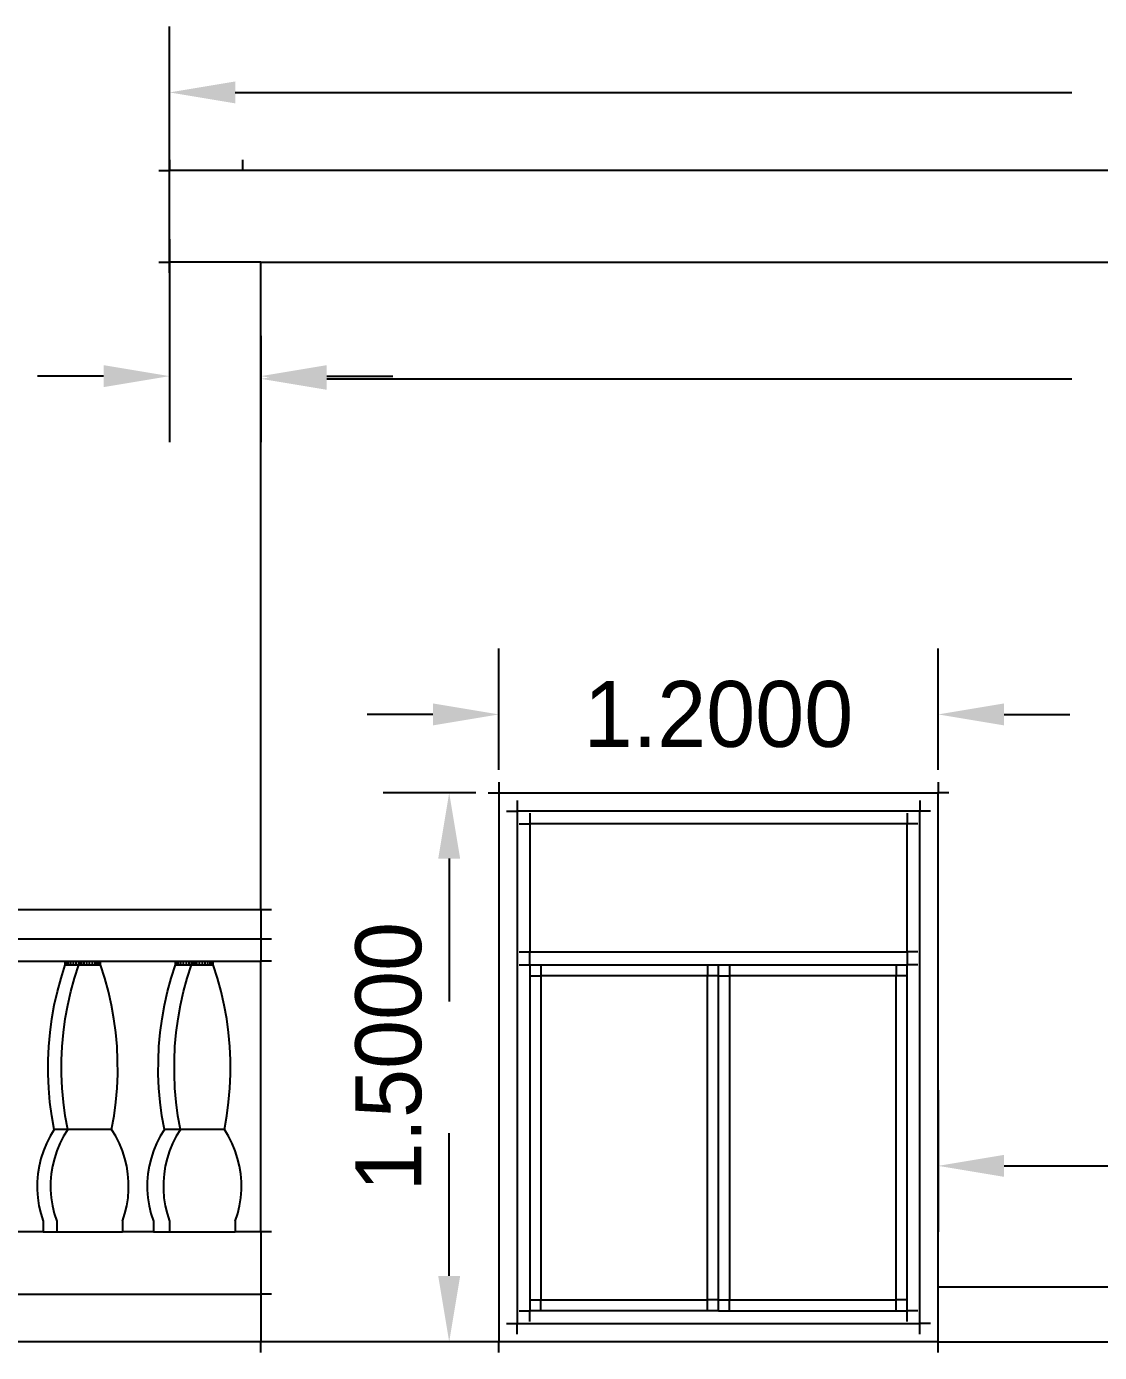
# Model space of a CAD drawing. Header units: metres. Extents: x -5.2 to 5.5, y -5.5 to 5.4.
# Drawn here: x -1.515 to 1.416, y 1.746 to 5.369 of the extents above; entities that cross this region are included whole.
import ezdxf

# ---------------------------------------------------------------- set-up
doc = ezdxf.new("R2010")
doc.units = ezdxf.units.M

msp = doc.modelspace()

# ---------------------------------------------------------------- linework, layer by layer
for p, q in [((-1.125, 4.9125), (-1.125, 5.3686)), ((-0.945, 5.1886), (1.34, 5.1886)), ((-1.125, 5.0042), (-1.125, 4.975)), ((-0.925, 5.0042), (-0.925, 4.975)), ((-1.1542, 4.975), (-1.125, 4.975)), ((-1.125, 4.725), (-1.125, 4.975)), ((-0.925, 4.975), (-1.125, 4.975)), ((4.625, 4.975), (-0.925, 4.975)), ((-1.125, 4.7875), (-1.125, 4.2334)), ((-1.1542, 4.725), (-1.125, 4.725)), ((-1.125, 4.6958), (-1.125, 4.725)), ((-0.875, 4.725), (-1.125, 4.725)), ((-0.875, 4.725), (4.575, 4.725)), ((-0.875, 2.955), (-0.875, 4.725)), ((-0.875, 3.9025), (-0.875, 4.586)), ((-0.875, 4.5235), (-0.875, 4.2334)), ((-1.305, 4.4134), (-1.485, 4.4134)), ((-0.695, 4.4134), (-0.515, 4.4134)), ((-0.695, 4.406), (1.34, 4.406)), ((-0.225, 3.3375), (-0.225, 3.6691)), ((0.975, 3.3375), (0.975, 3.6691)), ((-0.405, 3.4891), (-0.585, 3.4891)), ((1.155, 3.4891), (1.335, 3.4891)), ((-0.225, 3.3042), (-0.225, 3.275)), ((0.975, 3.3042), (0.975, 3.275)), ((-0.2875, 3.275), (-0.5407, 3.275)), ((-0.2542, 3.275), (-0.225, 3.275)), ((-0.225, 3.275), (-0.225, 1.775)), ((-0.225, 3.275), (0.975, 3.275)), ((1.0042, 3.275), (0.975, 3.275)), ((0.975, 1.775), (0.975, 3.275)), ((-0.2042, 3.225), (-0.175, 3.225)), ((-0.175, 3.2542), (-0.175, 3.225)), ((0.925, 3.225), (-0.175, 3.225)), ((-0.175, 3.225), (-0.175, 1.825)), ((0.925, 3.2542), (0.925, 3.225)), ((0.9542, 3.225), (0.925, 3.225)), ((0.925, 1.825), (0.925, 3.225)), ((-0.1692, 3.19), (-0.14, 3.19)), ((-0.14, 3.2192), (-0.14, 3.19)), ((0.89, 3.19), (-0.14, 3.19)), ((-0.14, 3.19), (-0.14, 2.84)), ((0.89, 3.2192), (0.89, 3.19)), ((0.9192, 3.19), (0.89, 3.19)), ((0.89, 2.84), (0.89, 3.19)), ((-0.3607, 3.095), (-0.3607, 2.705)), ((-0.875, 2.955), (-4.285, 2.955)), ((-0.8458, 2.955), (-0.875, 2.955)), ((-0.875, 2.955), (-0.875, 2.875)), ((-0.875, 2.875), (-4.435, 2.875)), ((-0.8458, 2.875), (-0.875, 2.875)), ((-0.875, 2.875), (-0.875, 2.815)), ((-0.1692, 2.84), (-0.14, 2.84)), ((-0.14, 2.84), (0.89, 2.84)), ((-0.14, 2.805), (-0.14, 2.84)), ((0.9192, 2.84), (0.89, 2.84)), ((0.89, 2.84), (0.89, 2.805)), ((-1.6213, 2.815), (-1.4096, 2.815)), ((-1.4211, 2.7688), (-1.4096, 2.805)), ((-1.4096, 2.815), (-1.4085, 2.815)), ((-1.4096, 2.805), (-1.4096, 2.815)), ((-1.4096, 2.805), (-1.4085, 2.805)), ((-1.4085, 2.815), (-1.4056, 2.815)), ((-1.4085, 2.805), (-1.4085, 2.815)), ((-1.4085, 2.805), (-1.4056, 2.805)), ((-1.4056, 2.815), (-1.4009, 2.815)), ((-1.4056, 2.805), (-1.4056, 2.815)), ((-1.4056, 2.805), (-1.4009, 2.805)), ((-1.4009, 2.815), (-1.3947, 2.815)), ((-1.4009, 2.805), (-1.4009, 2.815)), ((-1.4009, 2.805), (-1.3947, 2.805)), ((-1.3947, 2.815), (-1.3875, 2.815)), ((-1.3947, 2.805), (-1.3947, 2.815)), ((-1.3947, 2.805), (-1.3875, 2.805)), ((-1.3875, 2.815), (-1.3798, 2.815)), ((-1.3875, 2.805), (-1.3875, 2.815)), ((-1.3875, 2.805), (-1.3798, 2.805)), ((-1.3843, 2.7688), (-1.3727, 2.805)), ((-1.3798, 2.805), (-1.3798, 2.815)), ((-1.3798, 2.815), (-1.3727, 2.815)), ((-1.3798, 2.805), (-1.3727, 2.805)), ((-1.3727, 2.815), (-1.3717, 2.815)), ((-1.3727, 2.805), (-1.3727, 2.815)), ((-1.3727, 2.805), (-1.3717, 2.805)), ((-1.3717, 2.815), (-1.3688, 2.815)), ((-1.3717, 2.805), (-1.3717, 2.815)), ((-1.3717, 2.805), (-1.3688, 2.805)), ((-1.3688, 2.815), (-1.364, 2.815)), ((-1.3688, 2.805), (-1.3688, 2.815)), ((-1.3688, 2.805), (-1.364, 2.805)), ((-1.364, 2.815), (-1.3579, 2.815)), ((-1.364, 2.805), (-1.364, 2.815)), ((-1.364, 2.805), (-1.3579, 2.805)), ((-1.3579, 2.815), (-1.3507, 2.815)), ((-1.3579, 2.805), (-1.3579, 2.815)), ((-1.3579, 2.805), (-1.3507, 2.805)), ((-1.3507, 2.815), (-1.343, 2.815)), ((-1.3507, 2.805), (-1.3507, 2.815)), ((-1.3507, 2.805), (-1.343, 2.805)), ((-1.343, 2.805), (-1.343, 2.815)), ((-1.343, 2.815), (-1.3353, 2.815)), ((-1.343, 2.805), (-1.3353, 2.805)), ((-1.3353, 2.805), (-1.3353, 2.815)), ((-1.3353, 2.815), (-1.3281, 2.815)), ((-1.3353, 2.805), (-1.3281, 2.805)), ((-1.3281, 2.805), (-1.3281, 2.815)), ((-1.3281, 2.815), (-1.322, 2.815)), ((-1.3281, 2.805), (-1.322, 2.805)), ((-1.322, 2.815), (-1.3172, 2.815)), ((-1.322, 2.805), (-1.322, 2.815)), ((-1.322, 2.805), (-1.3172, 2.805)), ((-1.3172, 2.815), (-1.3143, 2.815)), ((-1.3172, 2.805), (-1.3172, 2.815)), ((-1.3172, 2.805), (-1.3143, 2.805)), ((-1.3143, 2.815), (-1.3133, 2.815)), ((-1.3143, 2.805), (-1.3143, 2.815)), ((-1.3143, 2.805), (-1.3133, 2.805)), ((-1.3133, 2.815), (-1.1086, 2.815)), ((-1.3133, 2.805), (-1.3133, 2.815)), ((-1.3017, 2.7688), (-1.3133, 2.805)), ((-1.1201, 2.7688), (-1.1086, 2.805)), ((-1.1086, 2.815), (-1.1075, 2.815)), ((-1.1086, 2.805), (-1.1086, 2.815)), ((-1.1086, 2.805), (-1.1075, 2.805)), ((-1.1075, 2.815), (-1.1046, 2.815)), ((-1.1075, 2.805), (-1.1075, 2.815)), ((-1.1075, 2.805), (-1.1046, 2.805)), ((-1.1046, 2.815), (-1.0999, 2.815)), ((-1.1046, 2.805), (-1.1046, 2.815)), ((-1.1046, 2.805), (-1.0999, 2.805)), ((-1.0999, 2.815), (-1.0937, 2.815)), ((-1.0999, 2.805), (-1.0999, 2.815)), ((-1.0999, 2.805), (-1.0937, 2.805)), ((-1.0937, 2.815), (-1.0865, 2.815)), ((-1.0937, 2.805), (-1.0937, 2.815)), ((-1.0937, 2.805), (-1.0865, 2.805)), ((-1.0865, 2.815), (-1.0788, 2.815)), ((-1.0865, 2.805), (-1.0865, 2.815)), ((-1.0865, 2.805), (-1.0788, 2.805)), ((-1.0788, 2.805), (-1.0788, 2.815)), ((-1.0788, 2.815), (-1.0711, 2.815)), ((-1.0788, 2.805), (-1.0711, 2.805)), ((-1.0763, 2.7688), (-1.0647, 2.805)), ((-1.0711, 2.805), (-1.0711, 2.815)), ((-1.0711, 2.815), (-1.0647, 2.815)), ((-1.0711, 2.805), (-1.0647, 2.805)), ((-1.0647, 2.815), (-1.0637, 2.815)), ((-1.0647, 2.805), (-1.0647, 2.815)), ((-1.0647, 2.805), (-1.0637, 2.805)), ((-1.0637, 2.815), (-1.0608, 2.815)), ((-1.0637, 2.805), (-1.0637, 2.815)), ((-1.0637, 2.805), (-1.0608, 2.805)), ((-1.0608, 2.815), (-1.056, 2.815)), ((-1.0608, 2.805), (-1.0608, 2.815)), ((-1.0608, 2.805), (-1.056, 2.805)), ((-1.056, 2.815), (-1.0499, 2.815)), ((-1.056, 2.805), (-1.056, 2.815)), ((-1.056, 2.805), (-1.0499, 2.805)), ((-1.0499, 2.815), (-1.0427, 2.815)), ((-1.0499, 2.805), (-1.0499, 2.815)), ((-1.0499, 2.805), (-1.0427, 2.805)), ((-1.0427, 2.815), (-1.035, 2.815)), ((-1.0427, 2.805), (-1.0427, 2.815)), ((-1.0427, 2.805), (-1.035, 2.805)), ((-1.035, 2.805), (-1.035, 2.815)), ((-1.035, 2.815), (-1.0273, 2.815)), ((-1.035, 2.805), (-1.0273, 2.805)), ((-1.0273, 2.805), (-1.0273, 2.815)), ((-1.0273, 2.815), (-1.0201, 2.815)), ((-1.0273, 2.805), (-1.0201, 2.805)), ((-1.0201, 2.805), (-1.0201, 2.815)), ((-1.0201, 2.815), (-1.014, 2.815)), ((-1.0201, 2.805), (-1.014, 2.805)), ((-1.014, 2.815), (-1.0092, 2.815)), ((-1.014, 2.805), (-1.014, 2.815)), ((-1.014, 2.805), (-1.0092, 2.805)), ((-1.0092, 2.815), (-1.0063, 2.815)), ((-1.0092, 2.805), (-1.0092, 2.815)), ((-1.0092, 2.805), (-1.0063, 2.805)), ((-1.0063, 2.815), (-1.0053, 2.815)), ((-1.0063, 2.805), (-1.0063, 2.815)), ((-1.0063, 2.805), (-1.0053, 2.805)), ((-1.0053, 2.815), (-0.875, 2.815)), ((-1.0053, 2.805), (-1.0053, 2.815)), ((-0.9937, 2.7688), (-1.0053, 2.805)), ((-0.8458, 2.815), (-0.875, 2.815)), ((-0.875, 2.075), (-0.875, 2.815)), ((-0.1692, 2.805), (-0.14, 2.805)), ((-0.14, 2.805), (-0.14, 1.86)), ((-0.14, 2.805), (0.375, 2.805)), ((-0.11, 2.8042), (-0.11, 2.775)), ((0.345, 2.8042), (0.345, 2.775)), ((0.375, 2.805), (0.89, 2.805)), ((0.375, 1.86), (0.375, 2.805)), ((0.405, 2.8042), (0.405, 2.775)), ((0.86, 2.8042), (0.86, 2.775)), ((0.9192, 2.805), (0.89, 2.805)), ((0.89, 1.86), (0.89, 2.805)), ((-1.4311, 2.7321), (-1.4211, 2.7688)), ((-1.3943, 2.7321), (-1.3843, 2.7688)), ((-1.2917, 2.7321), (-1.3017, 2.7688)), ((-1.1301, 2.7321), (-1.1201, 2.7688)), ((-1.0863, 2.7321), (-1.0763, 2.7688)), ((-0.9837, 2.7321), (-0.9937, 2.7688)), ((-0.1392, 2.775), (-0.11, 2.775)), ((-0.11, 2.775), (-0.11, 1.89)), ((0.345, 2.775), (-0.11, 2.775)), ((0.3742, 2.775), (0.345, 2.775)), ((0.345, 1.89), (0.345, 2.775)), ((0.3758, 2.775), (0.405, 2.775)), ((0.405, 2.775), (0.405, 1.89)), ((0.86, 2.775), (0.405, 2.775)), ((0.86, 1.89), (0.86, 2.775)), ((0.8892, 2.775), (0.86, 2.775)), ((-1.4395, 2.695), (-1.4311, 2.7321)), ((-1.4027, 2.695), (-1.3943, 2.7321)), ((-1.2833, 2.695), (-1.2917, 2.7321)), ((-1.1385, 2.695), (-1.1301, 2.7321)), ((-1.0947, 2.695), (-1.0863, 2.7321)), ((-0.9753, 2.695), (-0.9837, 2.7321)), ((-1.4462, 2.6576), (-1.4395, 2.695)), ((-1.4094, 2.6576), (-1.4027, 2.695)), ((-1.2766, 2.6576), (-1.2833, 2.695)), ((-1.1452, 2.6576), (-1.1385, 2.695)), ((-1.1014, 2.6576), (-1.0947, 2.695)), ((-0.9686, 2.6576), (-0.9753, 2.695)), ((-1.4512, 2.6199), (-1.4462, 2.6576)), ((-1.4144, 2.6199), (-1.4094, 2.6576)), ((-1.2716, 2.6199), (-1.2766, 2.6576)), ((-1.1502, 2.6199), (-1.1452, 2.6576)), ((-1.1064, 2.6199), (-1.1014, 2.6576)), ((-0.9636, 2.6199), (-0.9686, 2.6576)), ((-1.4546, 2.582), (-1.4512, 2.6199)), ((-1.4178, 2.582), (-1.4144, 2.6199)), ((-1.2682, 2.582), (-1.2716, 2.6199)), ((-1.1536, 2.582), (-1.1502, 2.6199)), ((-1.1098, 2.582), (-1.1064, 2.6199)), ((-0.9602, 2.582), (-0.9636, 2.6199)), ((-1.4563, 2.544), (-1.4546, 2.582)), ((-1.4195, 2.544), (-1.4178, 2.582)), ((-1.2665, 2.544), (-1.2682, 2.582)), ((-1.1553, 2.544), (-1.1536, 2.582)), ((-1.1115, 2.544), (-1.1098, 2.582)), ((-0.9585, 2.544), (-0.9602, 2.582)), ((-1.4564, 2.506), (-1.4563, 2.544)), ((-1.4196, 2.506), (-1.4195, 2.544)), ((-1.2664, 2.506), (-1.2665, 2.544)), ((-1.1554, 2.506), (-1.1553, 2.544)), ((-1.1116, 2.506), (-1.1115, 2.544)), ((-0.9584, 2.506), (-0.9585, 2.544)), ((-1.4547, 2.468), (-1.4564, 2.506)), ((-1.4179, 2.468), (-1.4196, 2.506)), ((-1.2681, 2.468), (-1.2664, 2.506)), ((-1.1537, 2.468), (-1.1554, 2.506)), ((-1.1099, 2.468), (-1.1116, 2.506)), ((-0.9601, 2.468), (-0.9584, 2.506)), ((-1.4514, 2.4301), (-1.4547, 2.468)), ((-1.4146, 2.4301), (-1.4179, 2.468)), ((-1.2714, 2.4301), (-1.2681, 2.468)), ((-1.1504, 2.4301), (-1.1537, 2.468)), ((-1.1066, 2.4301), (-1.1099, 2.468)), ((-0.9634, 2.4301), (-0.9601, 2.468)), ((-1.4465, 2.3924), (-1.4514, 2.4301)), ((-1.4096, 2.3924), (-1.4146, 2.4301)), ((-1.2764, 2.3924), (-1.2714, 2.4301)), ((-1.1455, 2.3924), (-1.1504, 2.4301)), ((-1.1016, 2.3924), (-1.1066, 2.4301)), ((-0.9684, 2.3924), (-0.9634, 2.4301)), ((0.975, 2.4625), (0.975, 2.0757)), ((-1.4398, 2.355), (-1.4465, 2.3924)), ((-1.403, 2.355), (-1.4096, 2.3924)), ((-1.283, 2.355), (-1.2764, 2.3924)), ((-1.1388, 2.355), (-1.1455, 2.3924)), ((-1.095, 2.355), (-1.1016, 2.3924)), ((-0.975, 2.355), (-0.9684, 2.3924)), ((-1.4398, 2.355), (-1.4512, 2.3364)), ((-1.403, 2.355), (-1.4398, 2.355)), ((-1.403, 2.355), (-1.4143, 2.3364)), ((-1.283, 2.355), (-1.403, 2.355)), ((-1.2717, 2.3364), (-1.283, 2.355)), ((-1.1388, 2.355), (-1.1502, 2.3364)), ((-1.095, 2.355), (-1.1388, 2.355)), ((-1.095, 2.355), (-1.1063, 2.3364)), ((-0.975, 2.355), (-1.095, 2.355)), ((-0.9637, 2.3364), (-0.975, 2.355)), ((-1.4512, 2.3364), (-1.461, 2.317)), ((-1.4143, 2.3364), (-1.4242, 2.317)), ((-1.2618, 2.317), (-1.2717, 2.3364)), ((-1.1502, 2.3364), (-1.16, 2.317)), ((-1.1063, 2.3364), (-1.1162, 2.317)), ((-0.9538, 2.317), (-0.9637, 2.3364)), ((-0.3607, 1.955), (-0.3607, 2.345)), ((-1.4693, 2.2969), (-1.4761, 2.2762)), ((-1.461, 2.317), (-1.4693, 2.2969)), ((-1.4325, 2.2969), (-1.4393, 2.2762)), ((-1.4242, 2.317), (-1.4325, 2.2969)), ((-1.2535, 2.2969), (-1.2618, 2.317)), ((-1.2467, 2.2762), (-1.2535, 2.2969)), ((-1.1683, 2.2969), (-1.1751, 2.2762)), ((-1.16, 2.317), (-1.1683, 2.2969)), ((-1.1245, 2.2969), (-1.1313, 2.2762)), ((-1.1162, 2.317), (-1.1245, 2.2969)), ((-0.9455, 2.2969), (-0.9538, 2.317)), ((-0.9387, 2.2762), (-0.9455, 2.2969)), ((-1.4812, 2.2551), (-1.4846, 2.2336)), ((-1.4761, 2.2762), (-1.4812, 2.2551)), ((-1.4444, 2.2551), (-1.4478, 2.2336)), ((-1.4393, 2.2762), (-1.4444, 2.2551)), ((-1.2416, 2.2551), (-1.2467, 2.2762)), ((-1.2382, 2.2336), (-1.2416, 2.2551)), ((-1.1802, 2.2551), (-1.1836, 2.2336)), ((-1.1751, 2.2762), (-1.1802, 2.2551)), ((-1.1364, 2.2551), (-1.1398, 2.2336)), ((-1.1313, 2.2762), (-1.1364, 2.2551)), ((-0.9336, 2.2551), (-0.9387, 2.2762)), ((-0.9302, 2.2336), (-0.9336, 2.2551)), ((1.155, 2.2557), (2.28, 2.2557)), ((-1.4846, 2.2336), (-1.4864, 2.2119)), ((-1.4864, 2.2119), (-1.4864, 2.1901)), ((-1.4495, 2.2119), (-1.4496, 2.1901)), ((-1.4478, 2.2336), (-1.4495, 2.2119)), ((-1.2365, 2.2119), (-1.2382, 2.2336)), ((-1.2364, 2.1901), (-1.2365, 2.2119)), ((-1.1836, 2.2336), (-1.1854, 2.2119)), ((-1.1854, 2.2119), (-1.1854, 2.1901)), ((-1.1415, 2.2119), (-1.1416, 2.1901)), ((-1.1398, 2.2336), (-1.1415, 2.2119)), ((-0.9285, 2.2119), (-0.9302, 2.2336)), ((-0.9284, 2.1901), (-0.9285, 2.2119)), ((-1.4864, 2.1901), (-1.4848, 2.1684)), ((-1.4496, 2.1901), (-1.4479, 2.1684)), ((-1.2381, 2.1684), (-1.2364, 2.1901)), ((-1.1854, 2.1901), (-1.1838, 2.1684)), ((-1.1416, 2.1901), (-1.1399, 2.1684)), ((-0.9301, 2.1684), (-0.9284, 2.1901)), ((-1.4848, 2.1684), (-1.4814, 2.1469)), ((-1.4814, 2.1469), (-1.4764, 2.1257)), ((-1.4479, 2.1684), (-1.4446, 2.1469)), ((-1.4446, 2.1469), (-1.4396, 2.1257)), ((-1.2464, 2.1257), (-1.2414, 2.1469)), ((-1.2414, 2.1469), (-1.2381, 2.1684)), ((-1.1838, 2.1684), (-1.1804, 2.1469)), ((-1.1804, 2.1469), (-1.1754, 2.1257)), ((-1.1399, 2.1684), (-1.1366, 2.1469)), ((-1.1366, 2.1469), (-1.1316, 2.1257)), ((-0.9384, 2.1257), (-0.9334, 2.1469)), ((-0.9334, 2.1469), (-0.9301, 2.1684)), ((-1.4764, 2.1257), (-1.4698, 2.105)), ((-1.4698, 2.105), (-1.4698, 2.075)), ((-1.4396, 2.1257), (-1.433, 2.105)), ((-1.433, 2.105), (-1.433, 2.075)), ((-1.253, 2.105), (-1.2464, 2.1257)), ((-1.253, 2.105), (-1.253, 2.075)), ((-1.1754, 2.1257), (-1.1688, 2.105)), ((-1.1688, 2.105), (-1.1688, 2.075)), ((-1.1316, 2.1257), (-1.125, 2.105)), ((-1.125, 2.105), (-1.125, 2.075)), ((-0.945, 2.105), (-0.9384, 2.1257)), ((-0.945, 2.105), (-0.945, 2.075)), ((-1.4698, 2.075), (-1.561, 2.075)), ((-1.4698, 2.075), (-1.433, 2.075)), ((-1.433, 2.075), (-1.253, 2.075)), ((-1.1688, 2.075), (-1.253, 2.075)), ((-1.1688, 2.075), (-1.125, 2.075)), ((-1.125, 2.075), (-0.945, 2.075)), ((-0.875, 2.075), (-0.945, 2.075)), ((-0.8458, 2.075), (-0.875, 2.075)), ((-0.875, 2.075), (-0.875, 1.905)), ((0.9744, 1.925), (4.5744, 1.925)), ((-4.425, 1.905), (-0.875, 1.905)), ((-0.8458, 1.905), (-0.875, 1.905)), ((-0.875, 1.905), (-0.875, 1.775)), ((-0.1392, 1.89), (-0.11, 1.89)), ((-0.11, 1.8608), (-0.11, 1.89)), ((-0.11, 1.89), (0.345, 1.89)), ((0.3742, 1.89), (0.345, 1.89)), ((0.345, 1.8608), (0.345, 1.89)), ((0.3758, 1.89), (0.405, 1.89)), ((0.405, 1.8608), (0.405, 1.89)), ((0.405, 1.89), (0.86, 1.89)), ((0.86, 1.8608), (0.86, 1.89)), ((0.8892, 1.89), (0.86, 1.89)), ((-0.1692, 1.86), (-0.14, 1.86)), ((-0.14, 1.8308), (-0.14, 1.86)), ((0.375, 1.86), (-0.14, 1.86)), ((0.375, 1.86), (0.89, 1.86)), ((0.9192, 1.86), (0.89, 1.86)), ((0.89, 1.8308), (0.89, 1.86)), ((-0.2042, 1.825), (-0.175, 1.825)), ((-0.175, 1.7958), (-0.175, 1.825)), ((-0.175, 1.825), (0.925, 1.825)), ((0.925, 1.7958), (0.925, 1.825)), ((0.9542, 1.825), (0.925, 1.825)), ((-0.875, 1.775), (-4.425, 1.775)), ((-0.875, 1.7458), (-0.875, 1.775)), ((-0.225, 1.775), (-0.875, 1.775)), ((-0.2875, 1.775), (-0.5407, 1.775)), ((-0.225, 1.7458), (-0.225, 1.775)), ((0.975, 1.775), (-0.225, 1.775)), ((0.975, 1.7458), (0.975, 1.775)), ((0.975, 1.775), (4.6042, 1.775))]:
    msp.add_line(p, q)
for points in [[(-0.945, 5.2186), (-0.945, 5.1586), (-1.125, 5.1886)], [(-1.305, 4.4434), (-1.305, 4.3834), (-1.125, 4.4134)], [(-0.695, 4.4434), (-0.695, 4.3834), (-0.875, 4.4134)], [(-0.695, 4.436), (-0.695, 4.376), (-0.875, 4.406)], [(-0.405, 3.5191), (-0.405, 3.4591), (-0.225, 3.4891)], [(1.155, 3.5191), (1.155, 3.4591), (0.975, 3.4891)], [(-0.3907, 3.095), (-0.3307, 3.095), (-0.3607, 3.275)], [(1.155, 2.2857), (1.155, 2.2257), (0.975, 2.2557)], [(-0.3907, 1.955), (-0.3307, 1.955), (-0.3607, 1.775)]]:
    msp.add_solid(points)

# ---------------------------------------------------------------- texts
msp.add_text('1.5000', height=0.18, rotation=90).set_placement((-0.4371, 2.1858))
at = {"insert": (0.375, 3.4891), "char_height": 0.18, "attachment_point": 5}
msp.add_mtext('\\A1;1.2000', dxfattribs=at)

doc.saveas('drawing.dxf')
